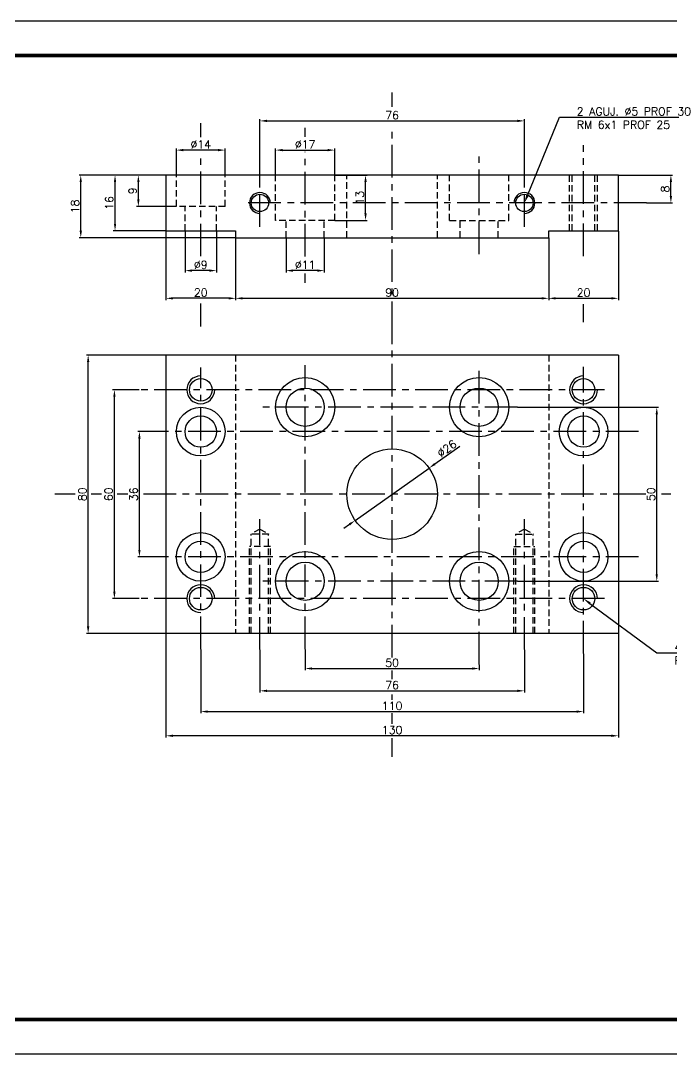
# Model space of a CAD drawing. Extents: x -13768 to 18086, y -10615 to 1188.
# Drawn here: x 2567.8 to 2754.8, y 891 to 1188 of the extents above; entities that cross this region are included whole.
import ezdxf
from ezdxf import colors
from ezdxf.entities.mleader import LeaderData, LeaderLine
from ezdxf.math import Vec2, Vec3

# ---------------------------------------------------------------- set-up
doc = ezdxf.new("R2010")
doc.units = 0
doc.header["$LTSCALE"] = 7.5
doc.header["$MEASUREMENT"] = 0
doc.linetypes.add('CENTER', pattern=[2, 1.25, -0.25, 0.25, -0.25])
doc.linetypes.add('HIDDEN', pattern=[0.375, 0.25, -0.125])
doc.layers.get('0').update_dxf_attribs({"linetype": 'CONTINUOUS'})
doc.layers.get('DEFPOINTS').update_dxf_attribs({"linetype": 'CONTINUOUS'})
for name, color, linetype in [('CL', 1, 'CENTER'), ('CO', 3, 'CONTINUOUS'), ('FI', 1, 'CONTINUOUS'), ('OC', 1, 'HIDDEN')]:
    doc.layers.add(name, color=color, linetype=linetype)
doc.styles.add('ROMANS', font='ROMANS.SHX')
doc.dimstyles.new('1', dxfattribs={"dimtxt": 2.3, "dimasz": 2, "dimexe": 0.5, "dimexo": 0.0625, "dimgap": 0.5, "dimtad": 1, "dimdec": 4, "dimdsep": 46, "dimtxsty": 'ROMANS', "dimcen": -2, "dimclrt": 7, "dimadec": 0, "dimazin": 0, "dimtfac": 0.869565, "dimtdec": 4, "dimtmove": 0, "dimatfit": 3, "dimfxl": 1, "dimtolj": 1, "dimarcsym": 0})

# ---------------------------------------------------------------- blocks, each defined once
blk = doc.blocks.new('A3G')
blk.add_lwpolyline([(0, 297), (420, 297), (420, 0), (0, 0)], close=True)
at = {"const_width": 1}
blk.add_lwpolyline([(25, 287), (410, 287), (410, 10), (25, 10)], close=True, dxfattribs=at)
blk = doc.blocks.new('*D143')
at = {"layer": 'CO', "color": 0, "lineweight": -2}
for p, q in [((2649.6, 1007.35), (2649.6, 1001.35)), ((2651.6, 1001.85), (2697.6, 1001.85)), ((2699.6, 1002.95), (2699.6, 1001.35))]:
    blk.add_line(p, q, dxfattribs=at)
at = {"layer": 'CO', "color": 0}
for points in [[(2651.6, 1002.19), (2651.6, 1001.52), (2649.6, 1001.85)], [(2697.6, 1002.19), (2697.6, 1001.52), (2699.6, 1001.85)]]:
    blk.add_solid(points, dxfattribs=at)
at = {"layer": 'DEFPOINTS', "color": 0}
for p in [(2649.6, 1007.41), (2699.6, 1003.01), (2699.6, 1001.85)]:
    blk.add_point(p, dxfattribs=at)
at = {"layer": 'CO', "color": 7, "insert": (2674.6, 1003.5), "char_height": 2.3, "attachment_point": 5, "style": 'ROMANS'}
blk.add_mtext('\\A1;50', dxfattribs=at)
blk = doc.blocks.new('*D144')
at = {"layer": 'CO', "color": 0, "lineweight": -2}
for p, q in [((2619.6, 1007.35), (2619.6, 988.98)), ((2729.6, 1006.08), (2729.6, 988.98)), ((2621.6, 989.48), (2727.6, 989.48))]:
    blk.add_line(p, q, dxfattribs=at)
at = {"layer": 'CO', "color": 0}
for points in [[(2621.6, 989.81), (2621.6, 989.15), (2619.6, 989.48)], [(2727.6, 989.81), (2727.6, 989.15), (2729.6, 989.48)]]:
    blk.add_solid(points, dxfattribs=at)
at = {"layer": 'DEFPOINTS', "color": 0}
for p in [(2619.6, 1007.41), (2729.6, 1006.14), (2729.6, 989.48)]:
    blk.add_point(p, dxfattribs=at)
at = {"layer": 'CO', "color": 7, "insert": (2674.6, 991.13), "char_height": 2.3, "attachment_point": 5, "style": 'ROMANS'}
blk.add_mtext('\\A1;110', dxfattribs=at)
blk = doc.blocks.new('*D145')
at = {"layer": 'CO', "color": 0, "lineweight": -2}
for p, q in [((2609.6, 1011.87), (2609.6, 982.03)), ((2739.6, 1011.87), (2739.6, 982.03)), ((2737.6, 982.53), (2611.6, 982.53))]:
    blk.add_line(p, q, dxfattribs=at)
at = {"layer": 'CO', "color": 0}
for points in [[(2611.6, 982.86), (2611.6, 982.19), (2609.6, 982.53)], [(2737.6, 982.86), (2737.6, 982.19), (2739.6, 982.53)]]:
    blk.add_solid(points, dxfattribs=at)
at = {"layer": 'DEFPOINTS', "color": 0}
for p in [(2609.6, 1011.93), (2739.6, 1011.93), (2609.6, 982.53)]:
    blk.add_point(p, dxfattribs=at)
at = {"layer": 'CO', "color": 7, "insert": (2674.6, 984.18), "char_height": 2.3, "attachment_point": 5, "style": 'ROMANS'}
blk.add_mtext('\\A1;130', dxfattribs=at)
blk = doc.blocks.new('*D146')
at = {"layer": 'CO', "color": 0, "lineweight": -2}
for p, q in [((2605.38, 1069.93), (2601.47, 1069.93)), ((2601.97, 1035.93), (2601.97, 1067.93)), ((2605.38, 1033.93), (2601.47, 1033.93))]:
    blk.add_line(p, q, dxfattribs=at)
at = {"layer": 'CO', "color": 0}
for points in [[(2601.64, 1067.93), (2602.31, 1067.93), (2601.97, 1069.93)], [(2601.64, 1035.93), (2602.31, 1035.93), (2601.97, 1033.93)]]:
    blk.add_solid(points, dxfattribs=at)
at = {"layer": 'DEFPOINTS', "color": 0}
for p in [(2601.97, 1069.93), (2605.45, 1069.93), (2605.45, 1033.93)]:
    blk.add_point(p, dxfattribs=at)
at = {"layer": 'CO', "color": 7, "insert": (2600.32, 1051.93), "char_height": 2.3, "attachment_point": 5, "rotation": 90, "style": 'ROMANS'}
blk.add_mtext('\\A1;36', dxfattribs=at)
blk = doc.blocks.new('*D147')
at = {"layer": 'CO', "color": 0, "lineweight": -2}
for p, q in [((2601.89, 1081.93), (2594.28, 1081.93)), ((2594.78, 1023.93), (2594.78, 1079.93)), ((2601.89, 1021.93), (2594.28, 1021.93))]:
    blk.add_line(p, q, dxfattribs=at)
at = {"layer": 'CO', "color": 0}
for points in [[(2594.45, 1079.93), (2595.12, 1079.93), (2594.78, 1081.93)], [(2594.45, 1023.93), (2595.12, 1023.93), (2594.78, 1021.93)]]:
    blk.add_solid(points, dxfattribs=at)
at = {"layer": 'DEFPOINTS', "color": 0}
for p in [(2594.78, 1081.93), (2601.95, 1081.93), (2601.95, 1021.93)]:
    blk.add_point(p, dxfattribs=at)
at = {"layer": 'CO', "color": 7, "insert": (2593.13, 1051.93), "char_height": 2.3, "attachment_point": 5, "rotation": 90, "style": 'ROMANS'}
blk.add_mtext('\\A1;60', dxfattribs=at)
blk = doc.blocks.new('*D148')
at = {"layer": 'CO', "color": 0, "lineweight": -2}
for p, q in [((2609.54, 1091.93), (2586.74, 1091.93)), ((2587.24, 1013.93), (2587.24, 1089.93)), ((2609.54, 1011.93), (2586.74, 1011.93))]:
    blk.add_line(p, q, dxfattribs=at)
at = {"layer": 'CO', "color": 0}
for points in [[(2586.91, 1089.93), (2587.58, 1089.93), (2587.24, 1091.93)], [(2586.91, 1013.93), (2587.58, 1013.93), (2587.24, 1011.93)]]:
    blk.add_solid(points, dxfattribs=at)
at = {"layer": 'DEFPOINTS', "color": 0}
for p in [(2587.24, 1091.93), (2609.6, 1091.93), (2609.6, 1011.93)]:
    blk.add_point(p, dxfattribs=at)
at = {"layer": 'CO', "color": 7, "insert": (2585.59, 1051.93), "char_height": 2.3, "attachment_point": 5, "rotation": 90, "style": 'ROMANS'}
blk.add_mtext('\\A1;80', dxfattribs=at)
blk = doc.blocks.new('*D149')
at = {"layer": 'CO', "color": 0, "lineweight": -2}
for p, q in [((2710.66, 1076.93), (2751.14, 1076.93)), ((2750.64, 1028.93), (2750.64, 1074.93)), ((2710.66, 1026.93), (2751.14, 1026.93))]:
    blk.add_line(p, q, dxfattribs=at)
at = {"layer": 'CO', "color": 0}
for points in [[(2750.31, 1074.93), (2750.97, 1074.93), (2750.64, 1076.93)], [(2750.31, 1028.93), (2750.97, 1028.93), (2750.64, 1026.93)]]:
    blk.add_solid(points, dxfattribs=at)
at = {"layer": 'DEFPOINTS', "color": 0}
for p in [(2710.59, 1076.93), (2750.64, 1076.93), (2710.59, 1026.93)]:
    blk.add_point(p, dxfattribs=at)
at = {"layer": 'CO', "color": 7, "insert": (2748.99, 1051.93), "char_height": 2.3, "attachment_point": 5, "rotation": 90, "style": 'ROMANS'}
blk.add_mtext('\\A1;50', dxfattribs=at)
blk = doc.blocks.new('*D150')
at = {"layer": 'CO', "color": 0, "lineweight": -2}
for p, q in [((2609.54, 1143.62), (2594.47, 1143.62)), ((2594.97, 1129.62), (2594.97, 1141.62)), ((2609.54, 1127.62), (2594.47, 1127.62))]:
    blk.add_line(p, q, dxfattribs=at)
at = {"layer": 'CO', "color": 0}
for points in [[(2594.64, 1141.62), (2595.3, 1141.62), (2594.97, 1143.62)], [(2594.64, 1129.62), (2595.3, 1129.62), (2594.97, 1127.62)]]:
    blk.add_solid(points, dxfattribs=at)
at = {"layer": 'DEFPOINTS', "color": 0}
for p in [(2594.97, 1143.62), (2609.6, 1143.62), (2609.6, 1127.62)]:
    blk.add_point(p, dxfattribs=at)
at = {"layer": 'CO', "color": 7, "insert": (2593.32, 1135.62), "char_height": 2.3, "attachment_point": 5, "rotation": 90, "style": 'ROMANS'}
blk.add_mtext('\\A1;16', dxfattribs=at)
blk = doc.blocks.new('*D151')
at = {"layer": 'CO', "color": 0, "lineweight": -2}
for p, q in [((2609.54, 1143.62), (2601.17, 1143.62)), ((2601.67, 1136.62), (2601.67, 1141.62)), ((2612.54, 1134.62), (2601.17, 1134.62))]:
    blk.add_line(p, q, dxfattribs=at)
at = {"layer": 'CO', "color": 0}
for points in [[(2601.34, 1141.62), (2602.01, 1141.62), (2601.67, 1143.62)], [(2601.34, 1136.62), (2602.01, 1136.62), (2601.67, 1134.62)]]:
    blk.add_solid(points, dxfattribs=at)
at = {"layer": 'DEFPOINTS', "color": 0}
for p in [(2601.67, 1143.62), (2609.6, 1143.62), (2612.6, 1134.62)]:
    blk.add_point(p, dxfattribs=at)
at = {"layer": 'CO', "color": 7, "insert": (2600.02, 1139.12), "char_height": 2.3, "attachment_point": 5, "rotation": 90, "style": 'ROMANS'}
blk.add_mtext('\\A1;9', dxfattribs=at)
blk = doc.blocks.new('*D152')
at = {"layer": 'CO', "color": 0, "lineweight": -2}
for p, q in [((2629.6, 1125.56), (2629.6, 1107.72)), ((2719.6, 1125.56), (2719.6, 1107.72)), ((2631.6, 1108.22), (2717.6, 1108.22))]:
    blk.add_line(p, q, dxfattribs=at)
at = {"layer": 'CO', "color": 0}
for points in [[(2631.6, 1108.55), (2631.6, 1107.89), (2629.6, 1108.22)], [(2717.6, 1108.55), (2717.6, 1107.89), (2719.6, 1108.22)]]:
    blk.add_solid(points, dxfattribs=at)
at = {"layer": 'DEFPOINTS', "color": 0}
for p in [(2629.6, 1125.62), (2719.6, 1125.62), (2719.6, 1108.22)]:
    blk.add_point(p, dxfattribs=at)
at = {"layer": 'CO', "color": 7, "insert": (2674.6, 1109.87), "char_height": 2.3, "attachment_point": 5, "style": 'ROMANS'}
blk.add_mtext('\\A1;90', dxfattribs=at)
blk = doc.blocks.new('*D153')
at = {"layer": 'CO', "color": 0, "lineweight": -2}
for p, q in [((2609.6, 1127.56), (2609.6, 1107.72)), ((2629.6, 1125.56), (2629.6, 1107.72)), ((2627.6, 1108.22), (2611.6, 1108.22))]:
    blk.add_line(p, q, dxfattribs=at)
at = {"layer": 'CO', "color": 0}
for points in [[(2611.6, 1108.55), (2611.6, 1107.89), (2609.6, 1108.22)], [(2627.6, 1108.55), (2627.6, 1107.89), (2629.6, 1108.22)]]:
    blk.add_solid(points, dxfattribs=at)
at = {"layer": 'DEFPOINTS', "color": 0}
for p in [(2609.6, 1127.62), (2629.6, 1125.62), (2609.6, 1108.22)]:
    blk.add_point(p, dxfattribs=at)
at = {"layer": 'CO', "color": 7, "insert": (2619.6, 1109.87), "char_height": 2.3, "attachment_point": 5, "style": 'ROMANS'}
blk.add_mtext('\\A1;20', dxfattribs=at)
blk = doc.blocks.new('*D154')
at = {"layer": 'CO', "color": 0, "lineweight": -2}
for p, q in [((2739.6, 1127.56), (2739.6, 1107.72)), ((2719.6, 1125.56), (2719.6, 1107.72)), ((2721.6, 1108.22), (2737.6, 1108.22))]:
    blk.add_line(p, q, dxfattribs=at)
at = {"layer": 'CO', "color": 0}
for points in [[(2721.6, 1108.55), (2721.6, 1107.89), (2719.6, 1108.22)], [(2737.6, 1108.55), (2737.6, 1107.89), (2739.6, 1108.22)]]:
    blk.add_solid(points, dxfattribs=at)
at = {"layer": 'DEFPOINTS', "color": 0}
for p in [(2739.6, 1127.62), (2719.6, 1125.62), (2739.6, 1108.22)]:
    blk.add_point(p, dxfattribs=at)
at = {"layer": 'CO', "color": 7, "insert": (2729.6, 1109.87), "char_height": 2.3, "attachment_point": 5, "style": 'ROMANS'}
blk.add_mtext('\\A1;20', dxfattribs=at)
blk = doc.blocks.new('*D155')
at = {"layer": 'CO', "color": 0, "lineweight": -2}
for p, q in [((2612.6, 1143.68), (2612.6, 1151.31)), ((2624.6, 1150.81), (2614.6, 1150.81)), ((2626.6, 1143.68), (2626.6, 1151.31))]:
    blk.add_line(p, q, dxfattribs=at)
at = {"layer": 'CO', "color": 0}
for points in [[(2614.6, 1151.14), (2614.6, 1150.48), (2612.6, 1150.81)], [(2624.6, 1151.14), (2624.6, 1150.48), (2626.6, 1150.81)]]:
    blk.add_solid(points, dxfattribs=at)
at = {"layer": 'DEFPOINTS', "color": 0}
for p in [(2612.6, 1150.81), (2612.6, 1143.62), (2626.6, 1143.62)]:
    blk.add_point(p, dxfattribs=at)
at = {"layer": 'CO', "color": 7, "insert": (2619.6, 1152.46), "char_height": 2.3, "attachment_point": 5, "style": 'ROMANS'}
blk.add_mtext('\\A1;%%C14', dxfattribs=at)
blk = doc.blocks.new('*D156')
at = {"layer": 'CO', "color": 0, "lineweight": -2}
for p, q in [((2641.1, 1143.68), (2641.1, 1151.31)), ((2643.1, 1150.81), (2656.1, 1150.81)), ((2658.1, 1143.68), (2658.1, 1151.31))]:
    blk.add_line(p, q, dxfattribs=at)
at = {"layer": 'CO', "color": 0}
for points in [[(2643.1, 1151.14), (2643.1, 1150.48), (2641.1, 1150.81)], [(2656.1, 1151.14), (2656.1, 1150.48), (2658.1, 1150.81)]]:
    blk.add_solid(points, dxfattribs=at)
at = {"layer": 'DEFPOINTS', "color": 0}
for p in [(2658.1, 1150.81), (2641.1, 1143.62), (2658.1, 1143.62)]:
    blk.add_point(p, dxfattribs=at)
at = {"layer": 'CO', "color": 7, "insert": (2649.6, 1152.46), "char_height": 2.3, "attachment_point": 5, "style": 'ROMANS'}
blk.add_mtext('\\A1;%%C17', dxfattribs=at)
blk = doc.blocks.new('*D157')
at = {"layer": 'CO', "color": 0, "lineweight": -2}
for p, q in [((2644.1, 1125.56), (2644.1, 1115.69)), ((2655.1, 1125.56), (2655.1, 1115.69)), ((2653.1, 1116.19), (2646.1, 1116.19))]:
    blk.add_line(p, q, dxfattribs=at)
at = {"layer": 'CO', "color": 0}
for points in [[(2646.1, 1116.52), (2646.1, 1115.85), (2644.1, 1116.19)], [(2653.1, 1116.52), (2653.1, 1115.85), (2655.1, 1116.19)]]:
    blk.add_solid(points, dxfattribs=at)
at = {"layer": 'DEFPOINTS', "color": 0}
for p in [(2644.1, 1125.62), (2655.1, 1125.62), (2644.1, 1116.19)]:
    blk.add_point(p, dxfattribs=at)
at = {"layer": 'CO', "color": 7, "insert": (2649.6, 1117.84), "char_height": 2.3, "attachment_point": 5, "style": 'ROMANS'}
blk.add_mtext('\\A1;%%C11', dxfattribs=at)
blk = doc.blocks.new('*D158')
at = {"layer": 'CO', "color": 0, "lineweight": -2}
for p, q in [((2615.1, 1127.56), (2615.1, 1115.69)), ((2624.1, 1127.56), (2624.1, 1115.69)), ((2622.1, 1116.19), (2617.1, 1116.19))]:
    blk.add_line(p, q, dxfattribs=at)
at = {"layer": 'CO', "color": 0}
for points in [[(2617.1, 1116.52), (2617.1, 1115.85), (2615.1, 1116.19)], [(2622.1, 1116.52), (2622.1, 1115.85), (2624.1, 1116.19)]]:
    blk.add_solid(points, dxfattribs=at)
at = {"layer": 'DEFPOINTS', "color": 0}
for p in [(2615.1, 1127.62), (2624.1, 1127.62), (2615.1, 1116.19)]:
    blk.add_point(p, dxfattribs=at)
at = {"layer": 'CO', "color": 7, "insert": (2619.6, 1117.84), "char_height": 2.3, "attachment_point": 5, "style": 'ROMANS'}
blk.add_mtext('\\A1;%%C9', dxfattribs=at)
blk = doc.blocks.new('*D159')
at = {"layer": 'CO', "color": 0, "lineweight": -2}
for p, q in [((2609.54, 1143.62), (2584.62, 1143.62)), ((2585.12, 1127.62), (2585.12, 1141.62)), ((2629.54, 1125.62), (2584.62, 1125.62))]:
    blk.add_line(p, q, dxfattribs=at)
at = {"layer": 'CO', "color": 0}
for points in [[(2584.79, 1141.62), (2585.45, 1141.62), (2585.12, 1143.62)], [(2584.79, 1127.62), (2585.45, 1127.62), (2585.12, 1125.62)]]:
    blk.add_solid(points, dxfattribs=at)
at = {"layer": 'DEFPOINTS', "color": 0}
for p in [(2585.12, 1143.62), (2609.6, 1143.62), (2629.6, 1125.62)]:
    blk.add_point(p, dxfattribs=at)
at = {"layer": 'CO', "color": 7, "insert": (2583.47, 1134.62), "char_height": 2.3, "attachment_point": 5, "rotation": 90, "style": 'ROMANS'}
blk.add_mtext('\\A1;18', dxfattribs=at)
blk = doc.blocks.new('*D160')
at = {"layer": 'CO', "color": 0, "lineweight": -2}
for p, q in [((2694.03, 1065.68), (2686.84, 1060.59)), ((2663.99, 1044.42), (2685.21, 1059.44)), ((2662.35, 1043.27), (2660.72, 1042.11))]:
    blk.add_line(p, q, dxfattribs=at)
at = {"layer": 'CO', "color": 0}
for points in [[(2686.65, 1060.86), (2687.04, 1060.32), (2685.21, 1059.44)], [(2662.16, 1043.54), (2662.54, 1043), (2663.99, 1044.42)]]:
    blk.add_solid(points, dxfattribs=at)
at = {"layer": 'DEFPOINTS', "color": 0}
for p in [(2685.21, 1059.44), (2663.99, 1044.42)]:
    blk.add_point(p, dxfattribs=at)
at = {"layer": 'CO', "color": 7, "insert": (2690.3, 1065.06), "char_height": 2.3, "attachment_point": 5, "rotation": 35.2751, "style": 'ROMANS'}
blk.add_mtext('\\A1;∅26', dxfattribs=at)
blk = doc.blocks.new('*D161')
at = {"layer": 'CO', "color": 0, "lineweight": -2}
for p, q in [((2658.16, 1143.62), (2667.45, 1143.62)), ((2666.95, 1132.62), (2666.95, 1141.62)), ((2658.16, 1130.62), (2667.45, 1130.62))]:
    blk.add_line(p, q, dxfattribs=at)
at = {"layer": 'CO', "color": 0}
for points in [[(2666.62, 1141.62), (2667.29, 1141.62), (2666.95, 1143.62)], [(2666.62, 1132.62), (2667.29, 1132.62), (2666.95, 1130.62)]]:
    blk.add_solid(points, dxfattribs=at)
at = {"layer": 'DEFPOINTS', "color": 0}
for p in [(2658.1, 1143.62), (2666.95, 1143.62), (2658.1, 1130.62)]:
    blk.add_point(p, dxfattribs=at)
at = {"layer": 'CO', "color": 7, "insert": (2665.3, 1137.12), "char_height": 2.3, "attachment_point": 5, "rotation": 90, "style": 'ROMANS'}
blk.add_mtext('\\A1;13', dxfattribs=at)
blk = doc.blocks.new('*D162')
at = {"layer": 'CO', "color": 0, "lineweight": -2}
for p, q in [((2739.66, 1143.62), (2755.2, 1143.62)), ((2754.7, 1137.62), (2754.7, 1141.62)), ((2747.71, 1135.62), (2755.2, 1135.62))]:
    blk.add_line(p, q, dxfattribs=at)
at = {"layer": 'CO', "color": 0}
for points in [[(2754.36, 1141.62), (2755.03, 1141.62), (2754.7, 1143.62)], [(2754.36, 1137.62), (2755.03, 1137.62), (2754.7, 1135.62)]]:
    blk.add_solid(points, dxfattribs=at)
at = {"layer": 'DEFPOINTS', "color": 0}
for p in [(2739.6, 1143.62), (2754.7, 1143.62), (2747.65, 1135.62)]:
    blk.add_point(p, dxfattribs=at)
at = {"layer": 'CO', "color": 7, "insert": (2753.05, 1139.62), "char_height": 2.3, "attachment_point": 5, "rotation": 90, "style": 'ROMANS'}
blk.add_mtext('\\A1;8', dxfattribs=at)
blk = doc.blocks.new('*D163')
at = {"layer": 'CO', "color": 0, "lineweight": -2}
for p, q in [((2636.6, 1141.54), (2636.6, 1159.7)), ((2638.6, 1159.2), (2710.6, 1159.2)), ((2712.6, 1141.54), (2712.6, 1159.7))]:
    blk.add_line(p, q, dxfattribs=at)
at = {"layer": 'CO', "color": 0}
for points in [[(2638.6, 1159.54), (2638.6, 1158.87), (2636.6, 1159.2)], [(2710.6, 1159.54), (2710.6, 1158.87), (2712.6, 1159.2)]]:
    blk.add_solid(points, dxfattribs=at)
at = {"layer": 'DEFPOINTS', "color": 0}
for p in [(2712.6, 1159.2), (2636.6, 1141.48), (2712.6, 1141.48)]:
    blk.add_point(p, dxfattribs=at)
at = {"layer": 'CO', "color": 7, "insert": (2674.6, 1160.85), "char_height": 2.3, "attachment_point": 5, "style": 'ROMANS'}
blk.add_mtext('\\A1;76', dxfattribs=at)
blk = doc.blocks.new('*D164')
at = {"layer": 'CO', "color": 0, "lineweight": -2}
for p, q in [((2636.6, 1007.22), (2636.6, 994.94)), ((2712.6, 1007.22), (2712.6, 994.94)), ((2638.6, 995.44), (2710.6, 995.44))]:
    blk.add_line(p, q, dxfattribs=at)
at = {"layer": 'CO', "color": 0}
for points in [[(2638.6, 995.78), (2638.6, 995.11), (2636.6, 995.44)], [(2710.6, 995.78), (2710.6, 995.11), (2712.6, 995.44)]]:
    blk.add_solid(points, dxfattribs=at)
at = {"layer": 'DEFPOINTS', "color": 0}
for p in [(2636.6, 1007.28), (2712.6, 1007.28), (2712.6, 995.44)]:
    blk.add_point(p, dxfattribs=at)
at = {"layer": 'CO', "color": 7, "insert": (2674.6, 997.09), "char_height": 2.3, "attachment_point": 5, "style": 'ROMANS'}
blk.add_mtext('\\A1;76', dxfattribs=at)

msp = doc.modelspace()

# ---------------------------------------------------------------- linework, layer by layer
for p, q in [((2739.59815, 1143.62227), (2609.59815, 1143.62227)), ((2609.59815, 1143.62227), (2609.59815, 1127.62227)), ((2739.59815, 1127.62227), (2739.59815, 1143.62227)), ((2609.59815, 1127.62227), (2629.59815, 1127.62227)), ((2629.59815, 1127.62227), (2629.59815, 1125.62227)), ((2719.59815, 1127.62227), (2739.59815, 1127.62227)), ((2719.59815, 1125.62227), (2719.59815, 1127.62227)), ((2629.59815, 1125.62227), (2719.59815, 1125.62227)), ((2609.59815, 1091.93018), (2609.59815, 1011.93018)), ((2739.59815, 1091.93018), (2609.59815, 1091.93018)), ((2739.59815, 1091.93018), (2739.59815, 1011.93018)), ((2739.59815, 1011.93018), (2609.59815, 1011.93018))]:
    msp.add_line(p, q)
for centre, radius in [((2636.59815, 1135.62227), 2.5), ((2712.59815, 1135.62227), 2.5), ((2619.59815, 1081.93018), 3.25), ((2649.59815, 1076.93018), 8.5), ((2699.59815, 1076.93018), 8.5), ((2729.59815, 1081.93018), 3.25), ((2649.59815, 1076.93018), 5.5), ((2699.59815, 1076.93018), 5.5), ((2619.59815, 1069.93018), 7), ((2729.59815, 1069.93018), 7), ((2619.59815, 1069.93018), 4.5), ((2729.59815, 1069.93018), 4.5), ((2674.59815, 1051.93018), 13), ((2619.59815, 1033.93018), 7), ((2729.59815, 1033.93018), 7), ((2619.59815, 1033.93018), 4.5), ((2729.59815, 1033.93018), 4.5), ((2649.59815, 1026.93018), 8.5), ((2699.59815, 1026.93018), 8.5), ((2649.59815, 1026.93018), 5.5), ((2699.59815, 1026.93018), 5.5), ((2619.59815, 1021.93018), 3.25), ((2729.59815, 1021.93018), 3.25)]:
    msp.add_circle(centre, radius)
at = {"layer": 'CL'}
for p, q in [((2674.59815, 1163.20253), (2674.59815, 1167.382)), ((2619.59815, 1154.55897), (2619.59815, 1158.56321)), ((2649.59815, 1154.58754), (2649.59815, 1157.24601)), ((2674.59815, 1097.91991), (2674.59815, 1156.90561)), ((2619.59815, 1120.29247), (2619.59815, 1150.1836)), ((2649.59815, 1120.20546), (2649.59815, 1150.29936)), ((2699.59815, 1120.87477), (2699.59815, 1150.8658)), ((2729.59815, 1120.33777), (2729.59815, 1152.24463)), ((2636.59815, 1128.81023), (2636.59815, 1141.4812)), ((2712.59815, 1128.81023), (2712.59815, 1141.4812)), ((2747.64586, 1135.62227), (2631.68968, 1135.62227)), ((2649.59815, 1112.65877), (2649.59815, 1115.31845)), ((2619.59815, 1100.13454), (2619.59815, 1106.7139)), ((2729.59815, 1101.37612), (2729.59815, 1106.58313)), ((2674.59815, 1005.06116), (2674.59815, 1099.38922)), ((2619.59815, 1007.40835), (2619.59815, 1088.32611)), ((2649.59815, 1007.40835), (2649.59815, 1089.03928)), ((2699.59815, 1003.00835), (2699.59815, 1088.26058)), ((2729.59815, 1006.13804), (2729.59815, 1088.52584)), ((2735.61217, 1081.93018), (2601.95056, 1081.93018)), ((2710.59412, 1076.93018), (2636.00041, 1076.93018)), ((2745.34598, 1069.93018), (2605.44714, 1069.93018)), ((2583.46856, 1051.93018), (2577.67271, 1051.93018)), ((2591.10212, 1051.93018), (2588.08642, 1051.93018)), ((2598.64136, 1051.93018), (2595.62566, 1051.93018)), ((2747.49676, 1051.93018), (2602.59951, 1051.93018)), ((2754.64838, 1051.93018), (2751.97713, 1051.93018)), ((2636.59815, 1007.28035), (2636.59815, 1044.74967)), ((2712.59815, 1007.28035), (2712.59815, 1044.74967)), ((2745.34598, 1033.93018), (2605.44714, 1033.93018)), ((2710.59412, 1026.93018), (2636.00041, 1026.93018)), ((2735.61217, 1021.93018), (2601.95056, 1021.93018)), ((2674.59815, 998.83411), (2674.59815, 1001.32814)), ((2674.59815, 992.87357), (2674.59815, 994.41769)), ((2674.59815, 985.91892), (2674.59815, 988.98713)), ((2674.59815, 976.4972), (2674.59815, 981.82796))]:
    msp.add_line(p, q, dxfattribs=at)
at = {"layer": 'FI'}
for centre, radius, start, end in [((2636.59815, 1135.62227), 3, 0, 270), ((2712.59815, 1135.62227), 3, 270, 180), ((2619.59815, 1081.93018), 4, 90, 0), ((2729.59815, 1081.93018), 4, 90, 0), ((2619.59815, 1021.93018), 4, 0, 270), ((2729.59815, 1021.93018), 4, 0, 270)]:
    msp.add_arc(centre, radius, start, end, dxfattribs=at)
at = {"layer": 'OC'}
for p, q in [((2612.59815, 1134.62227), (2612.59815, 1143.62227)), ((2626.59815, 1134.62227), (2626.59815, 1143.62227)), ((2641.09815, 1130.62227), (2641.09815, 1143.62227)), ((2658.09815, 1130.62227), (2658.09815, 1143.62227)), ((2661.59815, 1125.62227), (2661.59815, 1143.62227)), ((2687.59815, 1125.62227), (2687.59815, 1143.62227)), ((2691.09815, 1130.62227), (2691.09815, 1143.62227)), ((2708.09815, 1130.62227), (2708.09815, 1143.62227)), ((2725.59815, 1127.62227), (2725.59815, 1143.62227)), ((2726.34815, 1127.62227), (2726.34815, 1143.62227)), ((2732.84815, 1127.62227), (2732.84815, 1143.62227)), ((2733.59815, 1127.62227), (2733.59815, 1143.62227)), ((2626.59815, 1134.62227), (2612.59815, 1134.62227)), ((2615.09815, 1127.62227), (2615.09815, 1134.62227)), ((2624.09815, 1127.62227), (2624.09815, 1134.62227)), ((2658.09815, 1130.62227), (2641.09815, 1130.62227)), ((2644.09815, 1125.62227), (2644.09815, 1130.62227)), ((2655.09815, 1125.62227), (2655.09815, 1130.62227)), ((2691.09815, 1130.62227), (2708.09815, 1130.62227)), ((2694.09815, 1125.62227), (2694.09815, 1130.62227)), ((2705.09815, 1125.62227), (2705.09815, 1130.62227)), ((2629.59815, 1091.93018), (2629.59815, 1011.93018)), ((2719.59815, 1091.93018), (2719.59815, 1011.93018)), ((2636.59815, 1041.93018), (2634.09815, 1040.48681)), ((2634.09815, 1011.93018), (2634.09815, 1040.48681)), ((2639.09815, 1040.48681), (2634.09815, 1040.48681)), ((2636.59815, 1041.93018), (2639.09815, 1040.48681)), ((2639.09815, 1011.93018), (2639.09815, 1040.48681)), ((2712.59815, 1041.93018), (2710.09815, 1040.48681)), ((2710.09815, 1011.93018), (2710.09815, 1040.48681)), ((2710.09815, 1040.48681), (2715.09815, 1040.48681)), ((2712.59815, 1041.93018), (2715.09815, 1040.48681)), ((2715.09815, 1011.93018), (2715.09815, 1040.48681)), ((2633.59815, 1011.93018), (2633.59815, 1036.93018)), ((2639.59815, 1036.93018), (2633.59815, 1036.93018)), ((2639.59815, 1011.93018), (2639.59815, 1036.93018)), ((2709.59815, 1036.93018), (2715.59815, 1036.93018)), ((2709.59815, 1011.93018), (2709.59815, 1036.93018)), ((2715.59815, 1011.93018), (2715.59815, 1036.93018))]:
    msp.add_line(p, q, dxfattribs=at)

# ---------------------------------------------------------------- block references
msp.add_blockref('A3G', (2520, 891))

# ---------------------------------------------------------------- dimensions: what is measured, and where the dimension line sits
at = {"layer": 'CO'}
for base, p1, p2, picture, middle in [((2712.59815, 1159.20271), (2636.59815, 1141.4812), (2712.59815, 1141.4812), '*D163', (2674.59815, 1160.85271)), ((2609.59815, 1108.21962), (2629.59815, 1125.62227), (2609.59815, 1127.62227), '*D153', (2619.59815, 1109.86962)), ((2739.59815, 1108.21962), (2719.59815, 1125.62227), (2739.59815, 1127.62227), '*D154', (2729.59815, 1109.86962)), ((2719.59815, 1108.21962), (2629.59815, 1125.62227), (2719.59815, 1125.62227), '*D152', (2674.59815, 1109.86962)), ((2609.59815, 982.52799), (2739.59815, 1011.93018), (2609.59815, 1011.93018), '*D145', (2674.59815, 984.17799)), ((2729.59815, 989.48037), (2619.59815, 1007.40835), (2729.59815, 1006.13804), '*D144', (2674.59815, 991.13037)), ((2712.59815, 995.44208), (2636.59815, 1007.28035), (2712.59815, 1007.28035), '*D164', (2674.59815, 997.09208)), ((2699.59815, 1001.85338), (2649.59815, 1007.40835), (2699.59815, 1003.00835), '*D143', (2674.59815, 1003.50338))]:
    dim = msp.add_linear_dim(base=base, p1=p1, p2=p2, dimstyle='1', dxfattribs=at)
    dim.commit()
    dim.dimension.update_dxf_attribs({"geometry": picture, "text_midpoint": middle})
for base, p1, p2, picture, middle in [((2612.59815, 1150.80922), (2626.59815, 1143.62227), (2612.59815, 1143.62227), '*D155', (2619.59815, 1152.45922)), ((2658.09815, 1150.80922), (2641.09815, 1143.62227), (2658.09815, 1143.62227), '*D156', (2649.59815, 1152.45922)), ((2615.09815, 1116.18723), (2624.09815, 1127.62227), (2615.09815, 1127.62227), '*D158', (2619.59815, 1117.83723)), ((2644.09815, 1116.18723), (2655.09815, 1125.62227), (2644.09815, 1125.62227), '*D157', (2649.59815, 1117.83723))]:
    dim = msp.add_linear_dim(base=base, p1=p1, p2=p2, text='%%C<>', dimstyle='1', dxfattribs=at)
    dim.commit()
    dim.dimension.update_dxf_attribs({"geometry": picture, "text_midpoint": middle})
for base, p1, p2, picture, middle in [((2585.11905, 1143.62227), (2629.59815, 1125.62227), (2609.59815, 1143.62227), '*D159', (2583.46905, 1134.62227)), ((2594.96876, 1143.62227), (2609.59815, 1127.62227), (2609.59815, 1143.62227), '*D150', (2593.31876, 1135.62227)), ((2601.67227, 1143.62227), (2612.59815, 1134.62227), (2609.59815, 1143.62227), '*D151', (2600.02227, 1139.12227)), ((2666.95258, 1143.62227), (2658.09815, 1130.62227), (2658.09815, 1143.62227), '*D161', (2665.30258, 1137.12227)), ((2754.6954, 1143.62227), (2747.64586, 1135.62227), (2739.59815, 1143.62227), '*D162', (2753.0454, 1139.62227)), ((2587.24282, 1091.93018), (2609.59815, 1011.93018), (2609.59815, 1091.93018), '*D148', (2585.59282, 1051.93018)), ((2594.78303, 1081.93018), (2601.95056, 1021.93018), (2601.95056, 1081.93018), '*D147', (2593.13303, 1051.93018)), ((2750.63945, 1076.93018), (2710.59412, 1026.93018), (2710.59412, 1076.93018), '*D149', (2748.98945, 1051.93018)), ((2601.97346, 1069.93018), (2605.44714, 1033.93018), (2605.44714, 1069.93018), '*D146', (2600.32346, 1051.93018))]:
    dim = msp.add_linear_dim(base=base, p1=p1, p2=p2, angle=90, dimstyle='1', dxfattribs=at)
    dim.commit()
    dim.dimension.update_dxf_attribs({"geometry": picture, "text_midpoint": middle})
dim = msp.add_diameter_dim_2p(p1=(2663.98509, 1044.42264), p2=(2685.2112, 1059.43772), dimstyle='1', dxfattribs=at)
dim.commit()
dim.dimension.update_dxf_attribs({"geometry": '*D160', "text_midpoint": (2690.30154, 1065.05966)})

# ---------------------------------------------------------------- leaders
ml = msp.add_multileader_mtext('Standard', dxfattribs=at)
ml.set_content('2 AGUJ. %%C5 PROF 30\\PRM 6x1 PROF 25', color=7, style='ROMANS')
ml.set_leader_properties(color=256, linetype='ByLayer', lineweight=-1)
ml.build(insert=Vec2(0, 0))
ml.multileader.update_dxf_attribs({"text_left_attachment_type": 6, "text_right_attachment_type": 5, "dogleg_length": 4, "arrow_head_size": 2.3})
ctx = ml.context
ctx.base_point, ctx.char_height, ctx.arrow_head_size, ctx.landing_gap_size, ctx.plane_origin = Vec3(2726.66846, 1160.31116), 2.3, 2.3, 1, Vec3(2712.59815, 1135.62227)
ctx.left_attachment, ctx.right_attachment = 6, 5
notes = []
notes.append((ctx, [(0, (1, 1, 0), (2722.66846, 1160.31116), (1, 0), 4, [(0, [(2712.59815, 1135.62227)], 0, [])])]))
ctx.mtext.insert, ctx.mtext.flow_direction = Vec3(2727.66846, 1163.07116), 5
ml = msp.add_multileader_mtext('Standard', dxfattribs=at)
ml.set_content('4 AGUJ. PAS. %%C6.75\\PRM 8x1.25', color=7, style='ROMANS')
ml.set_leader_properties(color=256, linetype='ByLayer', lineweight=-1)
ml.build(insert=Vec2(0, 0))
ml.multileader.update_dxf_attribs({"text_left_attachment_type": 6, "text_right_attachment_type": 5, "dogleg_length": 4, "arrow_head_size": 2.3})
ctx = ml.context
ctx.base_point, ctx.char_height, ctx.arrow_head_size, ctx.landing_gap_size, ctx.plane_origin = Vec3(2754.69827, 1006.35287), 2.3, 2.3, 1, Vec3(2729.59815, 1021.93018)
ctx.left_attachment, ctx.right_attachment = 6, 5
notes.append((ctx, [(0, (1, 1, 0), (2750.69827, 1006.35287), (1, 0), 4, [(0, [(2729.59815, 1021.93018)], 0, [])])]))
ctx.mtext.insert, ctx.mtext.flow_direction = Vec3(2755.69827, 1009.11287), 5
for ctx, leaders in notes:
    for number, flags, end, landing, length, lines in leaders:
        leader = LeaderData()
        leader.index, (leader.has_last_leader_line, leader.has_dogleg_vector, leader.attachment_direction) = number, flags
        leader.last_leader_point, leader.dogleg_vector, leader.dogleg_length = Vec3(end), Vec3(landing), length
        for number, points, colour, breaks in lines:
            line = LeaderLine()
            line.index, line.vertices, line.color, line.breaks = number, Vec3.list(points), colors.encode_raw_color(colour), breaks
            leader.lines.append(line)
        ctx.leaders.append(leader)

doc.saveas('drawing.dxf')
